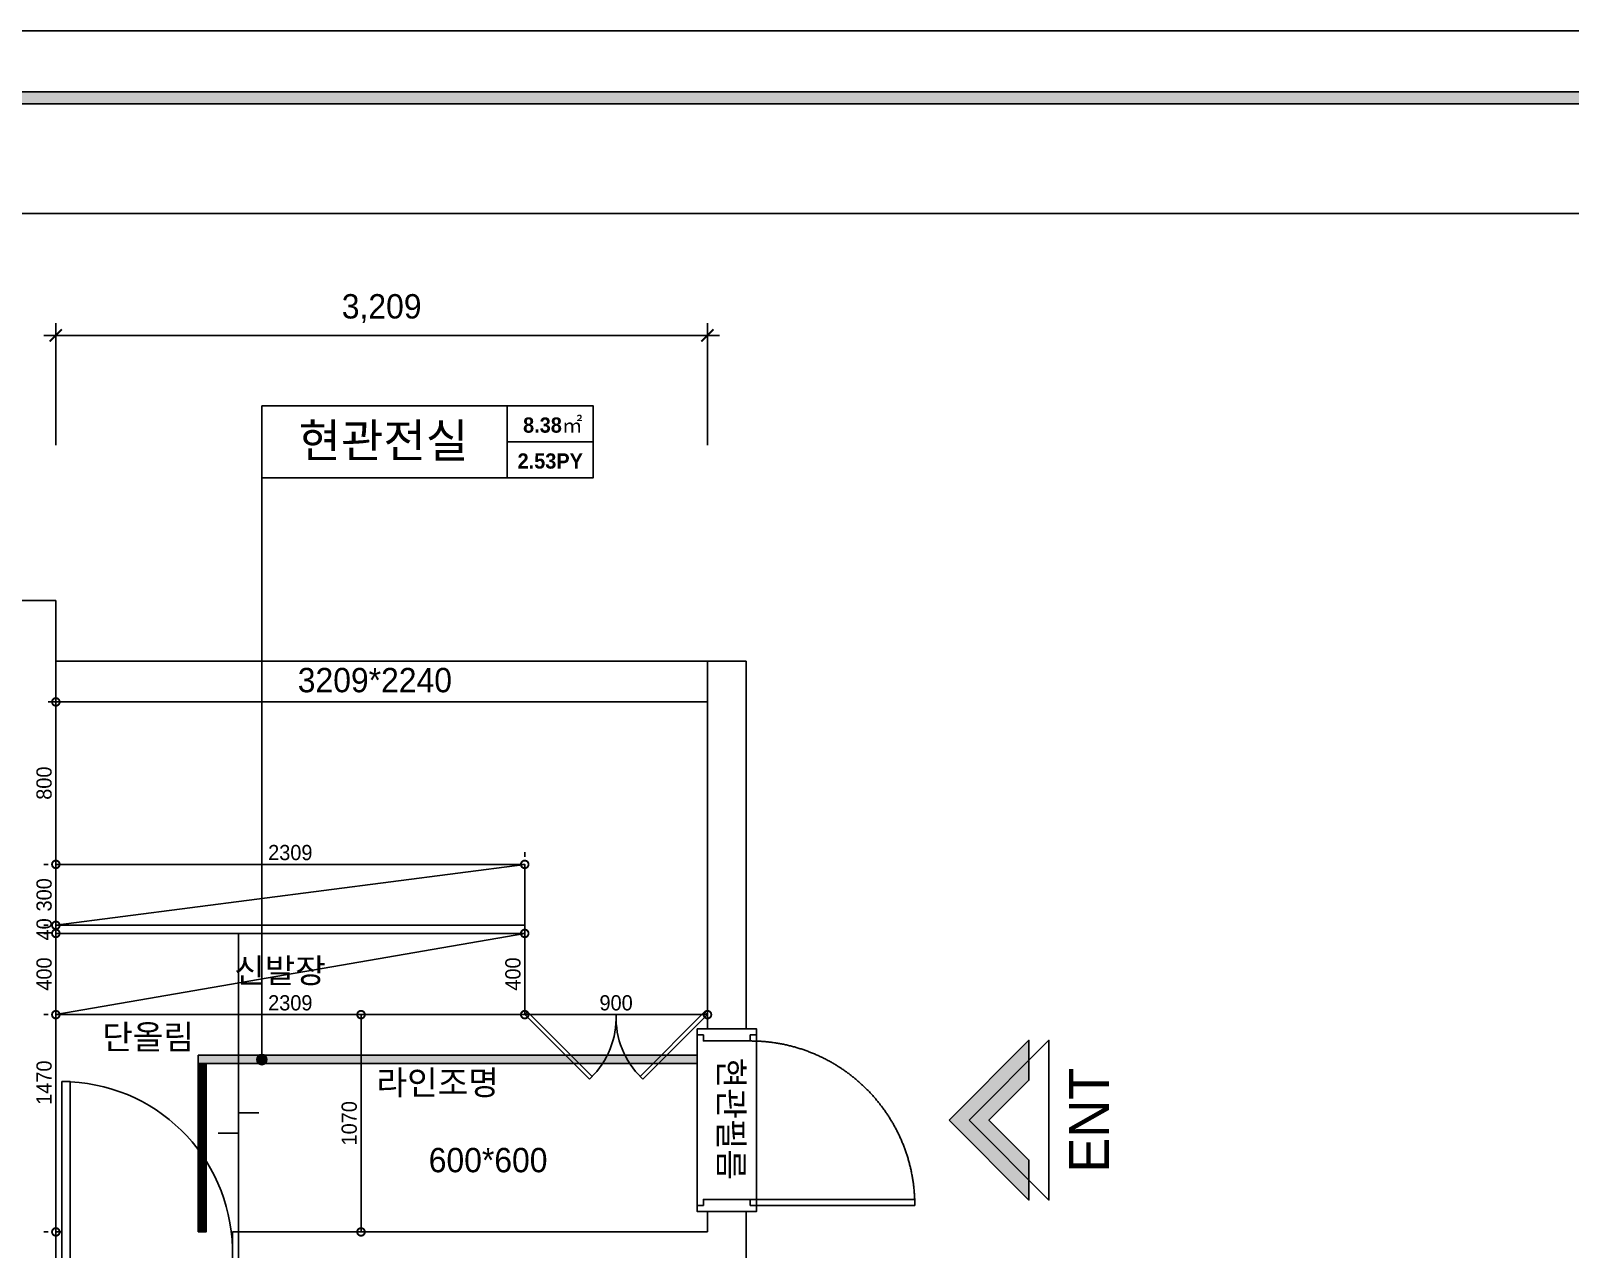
# Model space of a CAD drawing. Header units: inches. Extents: x -63256 to 33689, y -34490 to 100230.
# Drawn here: x -20537 to -12956, y 10399 to 16399 of the extents above; entities that cross this region are included whole.
import ezdxf
from ezdxf.enums import TextEntityAlignment as Align

# ---------------------------------------------------------------- set-up
doc = ezdxf.new("R2010")
doc.units = ezdxf.units.IN
doc.header["$LTSCALE"] = 100
doc.header["$MEASUREMENT"] = 0
doc.linetypes.add('ACAD_ISO04W100', pattern=[30, 24, -3, 0, -3])
for name, color, linetype in [('0-ELC TEXT', 7, 'Continuous'), ('03-TEXT', 3, 'Continuous'), ('06-FUR', 6, 'Continuous'), ('06-LIGHT', 4, 'Continuous'), ('07-DIM WAL', 5, 'Continuous'), ('3.기호.계단선', 30, 'Continuous'), ('C-WIN', 4, 'Continuous'), ('CO-DO-FR', 7, 'Continuous'), ('CO-DOOR', 8, 'Continuous'), ('F-SYM', 7, 'Continuous'), ('FORM(YOURNAME)-1', 1, 'Continuous'), ('FORM(YOURNAME)-11', 1, 'Continuous'), ('도면층2', 2, 'Continuous'), ('도면층4', 4, 'Continuous'), ('도면층5', 5, 'Continuous')]:
    doc.layers.add(name, color=color, linetype=linetype)
doc.styles.add('HY 울릉도 L', font='')
doc.styles.add('YOURNAME', font='')
doc.styles.add('넥슨고딕', font='')
doc.styles.add('스타일1', font='')
doc.styles.add('코레일둥고', font='')
doc.styles.get('HY 울릉도 L').set_extended_font_data('HY울릉도L')
doc.styles.get('YOURNAME').set_extended_font_data('HYwulM')
doc.styles.get('넥슨고딕').set_extended_font_data('NEXON Lv1 Gothic Bold', bold=True)
doc.styles.get('스타일1').set_extended_font_data('HYwulM')
doc.styles.get('코레일둥고').set_extended_font_data('Korail Round Gothic Medium')
doc.dimstyles.new('30', dxfattribs={"dimscale": 30, "dimtxt": 2.5, "dimasz": 2.5, "dimexe": 1.25, "dimexo": 2, "dimtad": 1, "dimdec": 0, "dimtxsty": '스타일1', "dimblk": 'DOTSMALL', "dimcen": 2.5, "dimclrd": 1, "dimclre": 1, "dimclrt": 2, "dimadec": 0, "dimazin": 0, "dimtfac": 1, "dimtix": 1, "dimtmove": 0, "dimatfit": 3, "dimldrblk": 'DOTSMALL', "dimfxl": 1.25, "dimarcsym": 0})
doc.dimstyles.new('60', dxfattribs={"dimscale": 60, "dimtxt": 2, "dimasz": 1, "dimexe": 1, "dimexo": 1, "dimgap": 1, "dimtad": 1, "dimdec": 0, "dimrnd": 0.05, "dimdsep": 46, "dimlunit": 6, "dimtxsty": 'HY 울릉도 L', "dimblk": 'ARCHTICK', "dimcen": 2.5, "dimdle": 1, "dimclrd": 133, "dimclre": 133, "dimclrt": 30, "dimadec": 0, "dimazin": 0, "dimtfac": 1, "dimtdec": 0, "dimtix": 1, "dimtmove": 2, "dimatfit": 3, "dimldrblk": 'ARCHTICK', "dimfxl": 1, "dimlwd": -1, "dimlwe": -1, "dimarcsym": 0})

# ---------------------------------------------------------------- blocks, each defined once
blk = doc.blocks.new('FORM-ELEVATION')
at = {"layer": 'FORM(YOURNAME)-11'}
h = blk.add_hatch(color=256, dxfattribs=at)
h.dxf.hatch_style = 1
h.paths.add_polyline_path([(-10309, 35708), (71691, 35708), (71691, 35508), (-10309, 35508)])
h.paths.add_polyline_path([(-10309, -21492), (71691, -21492), (71691, -21692), (-10309, -21692)])
at = {"layer": 'Defpoints', "color": 158}
for points in [[(-10309, -21692), (71691, -21692), (71691, 35708), (-10309, 35708)], [(-8309, 33708), (61071, 33708), (61071, -19692), (-8309, -19692)]]:
    blk.add_lwpolyline(points, close=True, dxfattribs=at)
at = {"layer": 'FORM(YOURNAME)-11', "color": 250}
blk.add_lwpolyline([(-11309, -22692), (72691, -22692), (72691, 36708), (-11309, 36708)], close=True, dxfattribs=at)
at = {"layer": 'FORM(YOURNAME)-11'}
blk.add_lwpolyline([(-10309, 35708), (71691, 35708), (71691, 35508), (-10309, 35508)], close=True, dxfattribs=at)
at = {"layer": 'FORM(YOURNAME)-11', "color": 3, "style": 'YOURNAME'}
for tag, height, p in [('1', 451, (71041, -1219)), ('2', 451, (71041, -1863)), ('3', 451, (71041, -3150)), ('4', 451, (71041, -5081)), ('5', 515, (71041, -7398)), ('6', 515, (71041, -9650)), ('7', 515, (71041, -11903)), ('8', 515, (71041, -14155)), ('9', 515, (71041, -16408)), ('10', 515, (66791, -18596)), ('11', 515, (71041, -18660)), ('12', 515, (66791, -20848)), ('13', 515, (71041, -20848))]:
    blk.add_attdef(tag, text='', height=height, dxfattribs=at).set_placement(p, align=Align.MIDDLE_RIGHT)
blk = doc.blocks.new('vuidauseh')
at = {"layer": 'C-WIN'}
blk.add_lwpolyline([(-44685.5, 13293.6), (-47894.5, 13293.6), (-47894.5, 13093.6), (-44685.5, 13093.6)], close=True, dxfattribs=at)
at = {"layer": '도면층2'}
for p, q in [((-48094.5, 13593.6), (-47894.5, 13593.6)), ((-47894.5, 13593.6), (-47894.5, 10283.6)), ((-44494.5, 13293.6), (-44685.5, 13293.6)), ((-44685.5, 11483.9), (-44685.5, 13293.6)), ((-44494.5, 13293.6), (-44494.5, 11483.9)), ((-44685.5, 12316.2), (-44685.5, 12785.7)), ((-44685.5, 12316.2), (-44685.5, 12785.7)), ((-44494.5, 11483.9), (-44685.5, 11483.9)), ((-44685.5, 10583.6), (-44685.5, 10483.6)), ((-44494.5, 10583.6), (-44685.5, 10583.6)), ((-44494.5, 10583.6), (-44494.5, 6533.6)), ((-46494.5, 10483.6), (-46994.5, 10483.6)), ((-46994.5, 10483.6), (-46994.5, 10283.6)), ((-46494.5, 10483.6), (-44685.5, 10483.6))]:
    blk.add_line(p, q, dxfattribs=at)
at = {"layer": '도면층4'}
for p, q in [((-44474.5, 10643.9), (-43665.1, 10643.9)), ((-44474.5, 10613.9), (-43664.5, 10613.9))]:
    blk.add_line(p, q, dxfattribs=at)
blk.add_lwpolyline([(-44735.5, 11483.9), (-44735.5, 10583.9), (-44444.5, 10583.9), (-44444.5, 11483.9)], close=True, dxfattribs=at)
for points in [[(-44444.5, 11483.9), (-44444.5, 11453.9), (-44474.5, 11453.9), (-44474.5, 11423.9), (-44705.5, 11423.9), (-44705.5, 11453.9), (-44735.5, 11453.9), (-44735.5, 11483.9)], [(-44444.5, 10583.9), (-44444.5, 10613.9), (-44474.5, 10613.9), (-44474.5, 10643.9), (-44705.5, 10643.9), (-44705.5, 10613.9), (-44735.5, 10613.9), (-44735.5, 10583.9)]]:
    blk.add_lwpolyline(points, dxfattribs=at)
at = {"layer": '도면층5', "linetype": 'ACAD_ISO04W100', "ltscale": 30}
blk.add_arc((-44474.5, 10613.9), 810, 0, 90, dxfattribs=at)
at = {"layer": '0-ELC TEXT', "style": '코레일둥고'}
blk.add_text('3209*2240', height=120, dxfattribs=at).set_placement((-46703.2, 13141.1))
blk = doc.blocks.new('F-SYM-ENT NAME')
at = {"layer": 'F-SYM'}
h = blk.add_hatch(color=1, dxfattribs=at)
h.dxf.hatch_style = 1
h.paths.add_polyline_path([(-181266.5, -29724.5), (-181466.5, -29924.5), (-181366.5, -29924.5), (-181266.5, -29824.5), (-181166.5, -29924.5), (-181066.5, -29924.5)])
at = {"layer": 'F-SYM', "color": 1}
for points in [[(-181266.5, -29724.5), (-181466.5, -29924.5), (-181366.5, -29924.5), (-181266.5, -29824.5), (-181166.5, -29924.5), (-181066.5, -29924.5)], [(-181266.5, -29774.5), (-181466.5, -29974.5), (-181066.5, -29974.5)]]:
    blk.add_lwpolyline(points, close=True, dxfattribs=at)
at = {"layer": 'F-SYM', "color": 1, "style": 'YOURNAME'}
blk.add_attdef('ENT', text='', height=100, dxfattribs=at).set_placement((-181266.5, -30024.5), align=Align.TOP_CENTER)
blk = doc.blocks.new('D-013')
at = {"layer": 'CO-DO-FR'}
for points in [[(0, 200), (30, 200), (30, 0), (0, 0)], [(900, 200), (870, 200), (870, 0), (900, 0)]]:
    blk.add_lwpolyline(points, close=True, dxfattribs=at)
at = {"layer": 'CO-DOOR'}
blk.add_lwpolyline([(830, 940), (830, -740), (870, -740), (870, 940)], close=True, dxfattribs=at)
blk.add_arc((870, 100), 840, 90, 267.2706, dxfattribs=at)
blk = doc.blocks.new('_ArchTick')
at = {"color": 0, "linetype": 'ByBlock', "const_width": 0.15}
blk.add_lwpolyline([(-0.5, -0.5), (0.5, 0.5)], dxfattribs=at)
blk = doc.blocks.new('*D37')
at = {"layer": '07-DIM WAL', "color": 133, "transparency": 16777216}
for p, q in [((-20413.2, 14358.6), (-20413.2, 14958.6)), ((-17204.2, 14358.6), (-17204.2, 14958.6)), ((-20473.2, 14898.6), (-17144.2, 14898.6))]:
    blk.add_line(p, q, dxfattribs=at)
at = {"layer": 'Defpoints', "color": 0, "transparency": 16777216}
for p in [(-17204.2, 14898.6), (-20413.2, 14298.6), (-17204.2, 14298.6)]:
    blk.add_point(p, dxfattribs=at)
at = {"layer": '07-DIM WAL', "color": 133, "transparency": 16777216, "xscale": 60, "yscale": 60, "zscale": 60, "rotation": 180}
blk.add_blockref('_ArchTick', (-20413.2, 14898.6), dxfattribs=at)
at = {"layer": '07-DIM WAL', "color": 133, "transparency": 16777216, "xscale": 60, "yscale": 60, "zscale": 60}
blk.add_blockref('_ArchTick', (-17204.2, 14898.6), dxfattribs=at)
at = {"layer": '07-DIM WAL', "color": 30, "transparency": 16777216, "insert": (-18808.7, 15030.6), "char_height": 120, "attachment_point": 5, "style": 'HY 울릉도 L'}
blk.add_mtext('3,209', dxfattribs=at)
blk = doc.blocks.new('_DOTSMALL')
at = {"color": 0, "linetype": 'ByBlock', "const_width": 0.5}
blk.add_lwpolyline([(-0.0625, 0, 1), (0.0625, 0, 1)], format="xyb", close=True, dxfattribs=at)
blk = doc.blocks.new('*D56')
at = {"layer": '07-DIM WAL', "color": 1, "lineweight": -2, "transparency": 16777216}
for p, q in [((-20413.2, 12068.6), (-20413.2, 11878.6)), ((-20473.2, 11993.6), (-20450.7, 11993.6)), ((-20473.2, 11953.6), (-20450.7, 11953.6))]:
    blk.add_line(p, q, dxfattribs=at)
at = {"layer": 'Defpoints', "color": 0, "transparency": 16777216}
for p in [(-20413.2, 11993.6), (-20413.2, 11953.6), (-20413.2, 11953.6)]:
    blk.add_point(p, dxfattribs=at)
at = {"layer": '07-DIM WAL', "color": 1, "lineweight": -2, "transparency": 16777216, "xscale": 75, "yscale": 75, "zscale": 75}
for p, rotation in [((-20413.2, 11993.6), 270), ((-20413.2, 11953.6), 90)]:
    blk.add_blockref('_DOTSMALL', p, dxfattribs=dict(at, rotation=rotation))
at = {"layer": '07-DIM WAL', "color": 2, "transparency": 16777216, "insert": (-20470.9, 11973.6), "char_height": 75, "attachment_point": 5, "rotation": 90, "style": '스타일1'}
blk.add_mtext('40', dxfattribs=at)
blk = doc.blocks.new('*D57')
at = {"layer": '07-DIM WAL', "color": 1, "lineweight": -2, "transparency": 16777216}
for p, q in [((-20473.2, 11953.6), (-20450.7, 11953.6)), ((-20413.2, 11953.6), (-20413.2, 10483.6)), ((-20473.2, 10483.6), (-20450.7, 10483.6))]:
    blk.add_line(p, q, dxfattribs=at)
at = {"layer": 'Defpoints', "color": 0, "transparency": 16777216}
for p in [(-20413.2, 11953.6), (-20413.2, 10483.6), (-20413.2, 10483.6)]:
    blk.add_point(p, dxfattribs=at)
at = {"layer": '07-DIM WAL', "color": 1, "lineweight": -2, "transparency": 16777216, "xscale": 75, "yscale": 75, "zscale": 75}
for p, rotation in [((-20413.2, 11953.6), 90), ((-20413.2, 10483.6), 270)]:
    blk.add_blockref('_DOTSMALL', p, dxfattribs=dict(at, rotation=rotation))
at = {"layer": '07-DIM WAL', "color": 2, "transparency": 16777216, "insert": (-20470.9, 11218.6), "char_height": 75, "attachment_point": 5, "rotation": 90, "style": '스타일1'}
blk.add_mtext('1470', dxfattribs=at)
blk = doc.blocks.new('*D58')
at = {"layer": '07-DIM WAL', "color": 1, "lineweight": -2, "transparency": 16777216}
for p, q in [((-18164.2, 11953.6), (-18141.7, 11953.6)), ((-18104.2, 11953.6), (-18104.2, 11553.6)), ((-18164.2, 11553.6), (-18141.7, 11553.6))]:
    blk.add_line(p, q, dxfattribs=at)
at = {"layer": 'Defpoints', "color": 0, "transparency": 16777216}
for p in [(-18104.2, 11953.6), (-18104.2, 11553.6), (-18104.2, 11553.6)]:
    blk.add_point(p, dxfattribs=at)
at = {"layer": '07-DIM WAL', "color": 1, "lineweight": -2, "transparency": 16777216, "xscale": 75, "yscale": 75, "zscale": 75}
for p, rotation in [((-18104.2, 11953.6), 90), ((-18104.2, 11553.6), 270)]:
    blk.add_blockref('_DOTSMALL', p, dxfattribs=dict(at, rotation=rotation))
at = {"layer": '07-DIM WAL', "color": 2, "transparency": 16777216, "insert": (-18161.9, 11753.6), "char_height": 75, "attachment_point": 5, "rotation": 90, "style": '스타일1'}
blk.add_mtext('400', dxfattribs=at)
blk = doc.blocks.new('*D59')
at = {"layer": '07-DIM WAL', "color": 1, "lineweight": -2, "transparency": 16777216}
for p, q in [((-18970.4, 11553.6), (-18947.9, 11553.6)), ((-18910.4, 11553.6), (-18910.4, 10483.6)), ((-18883, 10483.6), (-18872.9, 10483.6))]:
    blk.add_line(p, q, dxfattribs=at)
at = {"layer": 'Defpoints', "color": 0, "transparency": 16777216}
for p in [(-18910.4, 11553.6), (-18943, 10483.6), (-18910.4, 10483.6)]:
    blk.add_point(p, dxfattribs=at)
at = {"layer": '07-DIM WAL', "color": 1, "lineweight": -2, "transparency": 16777216, "xscale": 75, "yscale": 75, "zscale": 75}
for p, rotation in [((-18910.4, 11553.6), 90), ((-18910.4, 10483.6), 270)]:
    blk.add_blockref('_DOTSMALL', p, dxfattribs=dict(at, rotation=rotation))
at = {"layer": '07-DIM WAL', "color": 2, "transparency": 16777216, "insert": (-18968.2, 11018.6), "char_height": 75, "attachment_point": 5, "rotation": 90, "style": '스타일1'}
blk.add_mtext('1070', dxfattribs=at)
blk = doc.blocks.new('*D60')
at = {"layer": '07-DIM WAL', "color": 1, "lineweight": -2, "transparency": 16777216}
for p, q in [((-20473.2, 12293.6), (-20450.7, 12293.6)), ((-20413.2, 11993.6), (-20413.2, 12293.6)), ((-20473.2, 11993.6), (-20450.7, 11993.6))]:
    blk.add_line(p, q, dxfattribs=at)
at = {"layer": 'Defpoints', "color": 0, "transparency": 16777216}
for p in [(-20413.2, 12293.6), (-20413.2, 12293.6), (-20413.2, 11993.6)]:
    blk.add_point(p, dxfattribs=at)
at = {"layer": '07-DIM WAL', "color": 1, "lineweight": -2, "transparency": 16777216, "xscale": 75, "yscale": 75, "zscale": 75}
for p, rotation in [((-20413.2, 12293.6), 90), ((-20413.2, 11993.6), 270)]:
    blk.add_blockref('_DOTSMALL', p, dxfattribs=dict(at, rotation=rotation))
at = {"layer": '07-DIM WAL', "color": 2, "transparency": 16777216, "insert": (-20470.9, 12143.6), "char_height": 75, "attachment_point": 5, "rotation": 90, "style": '스타일1'}
blk.add_mtext('300', dxfattribs=at)
blk = doc.blocks.new('*D61')
at = {"layer": '06-FUR', "color": 1, "lineweight": -2, "transparency": 16777216}
for p, q in [((-20413.2, 12353.6), (-20413.2, 12331.1)), ((-20413.2, 12293.6), (-18104.2, 12293.6)), ((-18104.2, 12353.6), (-18104.2, 12331.1))]:
    blk.add_line(p, q, dxfattribs=at)
at = {"layer": 'Defpoints', "color": 0, "transparency": 16777216}
for p in [(-20413.2, 12293.6), (-18104.2, 12293.6), (-18104.2, 12293.6)]:
    blk.add_point(p, dxfattribs=at)
at = {"layer": '06-FUR', "color": 1, "lineweight": -2, "transparency": 16777216, "xscale": 75, "yscale": 75, "zscale": 75, "rotation": 180}
blk.add_blockref('_DOTSMALL', (-20413.2, 12293.6), dxfattribs=at)
at = {"layer": '06-FUR', "color": 1, "lineweight": -2, "transparency": 16777216, "xscale": 75, "yscale": 75, "zscale": 75}
blk.add_blockref('_DOTSMALL', (-18104.2, 12293.6), dxfattribs=at)
at = {"layer": '06-FUR', "color": 2, "transparency": 16777216, "insert": (-19258.7, 12351.4), "char_height": 75, "attachment_point": 5, "style": '스타일1'}
blk.add_mtext('2309', dxfattribs=at)
blk = doc.blocks.new('*D62')
at = {"layer": '07-DIM WAL', "color": 1, "lineweight": -2, "transparency": 16777216}
for p, q in [((-20173.2, 13093.6), (-20450.7, 13093.6)), ((-20413.2, 12293.6), (-20413.2, 13093.6)), ((-20473.2, 12293.6), (-20450.7, 12293.6))]:
    blk.add_line(p, q, dxfattribs=at)
at = {"layer": 'Defpoints', "color": 0, "transparency": 16777216}
for p in [(-20413.2, 13093.6), (-20113.2, 13093.6), (-20413.2, 12293.6)]:
    blk.add_point(p, dxfattribs=at)
at = {"layer": '07-DIM WAL', "color": 1, "lineweight": -2, "transparency": 16777216, "xscale": 75, "yscale": 75, "zscale": 75}
for p, rotation in [((-20413.2, 13093.6), 90), ((-20413.2, 12293.6), 270)]:
    blk.add_blockref('_DOTSMALL', p, dxfattribs=dict(at, rotation=rotation))
at = {"layer": '07-DIM WAL', "color": 2, "transparency": 16777216, "insert": (-20471, 12693.6), "char_height": 75, "attachment_point": 5, "rotation": 90, "style": '스타일1'}
blk.add_mtext('800', dxfattribs=at)
blk = doc.blocks.new('*D84')
at = {"layer": '07-DIM WAL', "color": 1, "lineweight": -2, "transparency": 16777216}
for p, q in [((-20473.2, 11953.6), (-20450.7, 11953.6)), ((-20413.2, 11553.6), (-20413.2, 11953.6)), ((-20473.2, 11553.6), (-20450.7, 11553.6))]:
    blk.add_line(p, q, dxfattribs=at)
at = {"layer": 'Defpoints', "color": 0, "transparency": 16777216}
for p in [(-20413.2, 11953.6), (-20413.2, 11953.6), (-20413.2, 11553.6)]:
    blk.add_point(p, dxfattribs=at)
at = {"layer": '07-DIM WAL', "color": 1, "lineweight": -2, "transparency": 16777216, "xscale": 75, "yscale": 75, "zscale": 75}
for p, rotation in [((-20413.2, 11953.6), 90), ((-20413.2, 11553.6), 270)]:
    blk.add_blockref('_DOTSMALL', p, dxfattribs=dict(at, rotation=rotation))
at = {"layer": '07-DIM WAL', "color": 2, "transparency": 16777216, "insert": (-20470.9, 11753.6), "char_height": 75, "attachment_point": 5, "rotation": 90, "style": '스타일1'}
blk.add_mtext('400', dxfattribs=at)
blk = doc.blocks.new('*D85')
at = {"layer": '07-DIM WAL', "color": 1, "lineweight": -2, "transparency": 16777216}
for p, q in [((-20413.2, 11613.6), (-20413.2, 11591.1)), ((-18104.2, 11613.6), (-18104.2, 11591.1)), ((-20413.2, 11553.6), (-18104.2, 11553.6))]:
    blk.add_line(p, q, dxfattribs=at)
at = {"layer": 'Defpoints', "color": 0, "transparency": 16777216}
for p in [(-20413.2, 11553.6), (-18104.2, 11553.6), (-18104.2, 11553.6)]:
    blk.add_point(p, dxfattribs=at)
at = {"layer": '07-DIM WAL', "color": 1, "lineweight": -2, "transparency": 16777216, "xscale": 75, "yscale": 75, "zscale": 75, "rotation": 180}
blk.add_blockref('_DOTSMALL', (-20413.2, 11553.6), dxfattribs=at)
at = {"layer": '07-DIM WAL', "color": 1, "lineweight": -2, "transparency": 16777216, "xscale": 75, "yscale": 75, "zscale": 75}
blk.add_blockref('_DOTSMALL', (-18104.2, 11553.6), dxfattribs=at)
at = {"layer": '07-DIM WAL', "color": 2, "transparency": 16777216, "insert": (-19258.7, 11611.4), "char_height": 75, "attachment_point": 5, "style": '스타일1'}
blk.add_mtext('2309', dxfattribs=at)
blk = doc.blocks.new('*D86')
at = {"layer": '07-DIM WAL', "color": 1, "lineweight": -2, "transparency": 16777216}
for p, q in [((-18104.2, 11613.6), (-18104.2, 11591.1)), ((-17204.2, 11613.6), (-17204.2, 11591.1)), ((-18104.2, 11553.6), (-17204.2, 11553.6))]:
    blk.add_line(p, q, dxfattribs=at)
at = {"layer": 'Defpoints', "color": 0, "transparency": 16777216}
for p in [(-18104.2, 11553.6), (-17204.2, 11553.6), (-17204.2, 11553.6)]:
    blk.add_point(p, dxfattribs=at)
at = {"layer": '07-DIM WAL', "color": 1, "lineweight": -2, "transparency": 16777216, "xscale": 75, "yscale": 75, "zscale": 75, "rotation": 180}
blk.add_blockref('_DOTSMALL', (-18104.2, 11553.6), dxfattribs=at)
at = {"layer": '07-DIM WAL', "color": 1, "lineweight": -2, "transparency": 16777216, "xscale": 75, "yscale": 75, "zscale": 75}
blk.add_blockref('_DOTSMALL', (-17204.2, 11553.6), dxfattribs=at)
at = {"layer": '07-DIM WAL', "color": 2, "transparency": 16777216, "insert": (-17654.2, 11611.4), "char_height": 75, "attachment_point": 5, "style": '스타일1'}
blk.add_mtext('900', dxfattribs=at)

msp = doc.modelspace()

# ---------------------------------------------------------------- hatches: boundary and pattern name
at = {"layer": '0-ELC TEXT'}
h = msp.add_hatch(color=256, dxfattribs=at)
h.dxf.hatch_style = 1
edge = h.paths.add_edge_path()
edge.add_arc((-19398.6, 11332), 25, -180, 180, ccw=False)
at = {"layer": '06-LIGHT'}
h = msp.add_hatch(dxfattribs=at)
h.set_pattern_fill('ANSI31', color=140)
h.set_pattern_definition([(45, (0, 630), (-0.08838834765, 0.08838834765), [])])
h.paths.add_polyline_path([(-19713.2, 11353.6), (-17254.2, 11353.6), (-17254.2, 11313.6), (-19713.2, 11313.6)])
h = msp.add_hatch(dxfattribs=at)
h.set_pattern_fill('ANSI31', color=140)
h.set_pattern_definition([(45, (0, 530), (-0.08838834765, 0.08838834765), [])])
h.paths.add_polyline_path([(-19713.2, 10483.6), (-19673.2, 10483.6), (-19673.2, 11313.6), (-19713.2, 11313.6)])

# ---------------------------------------------------------------- linework, layer by layer
for points in [[(-19513.2, 10483.6), (-19513.2, 11953.6)], [(-19413.2, 11070.2), (-19513.2, 11070.2), (-19513.2, 10970.2), (-19613.2, 10970.2)]]:
    msp.add_lwpolyline(points)
at = {"layer": '0-ELC TEXT'}
for p, q in [((-18191.4, 14197.5), (-18191.4, 14551.2)), ((-18191.4, 14374.3), (-17766.7, 14374.3)), ((-19398.6, 14197.5), (-19398.6, 11332))]:
    msp.add_line(p, q, dxfattribs=at)
msp.add_lwpolyline([(-19398.6, 14551.2), (-17766.7, 14551.2), (-17766.7, 14197.5), (-19398.6, 14197.5)], close=True, dxfattribs=at)
msp.add_circle((-19398.6, 11332), 25, dxfattribs=at)
at = {"layer": '06-FUR'}
for p, q in [((-18104.2, 12293.6), (-20413.2, 11993.6)), ((-18104.2, 11953.6), (-20413.2, 11553.6))]:
    msp.add_line(p, q, dxfattribs=at)
msp.add_lwpolyline([(-18104.2, 11993.6), (-18104.2, 12293.6), (-20413.2, 12293.6), (-20413.2, 11993.6), (-18104.2, 11993.6)], dxfattribs=at)
for points in [[(-18104.2, 11993.6), (-20413.2, 11993.6), (-20413.2, 11953.6), (-18104.2, 11953.6)], [(-20413.2, 11553.6), (-18104.2, 11553.6), (-18104.2, 11953.6), (-20413.2, 11953.6)], [(-17786, 11235.4), (-18104.2, 11553.6), (-18090, 11567.7), (-17771.8, 11249.5)], [(-17522.4, 11235.4), (-17204.2, 11553.6), (-17218.3, 11567.7), (-17536.5, 11249.5)]]:
    msp.add_lwpolyline(points, close=True, dxfattribs=at)
for centre, start, end in [((-18068.5, 11539.1), 314.30897, 1.99931), ((-17239.9, 11539.1), 178.00069, 225.69103)]:
    msp.add_arc(centre, 414.6, start, end, dxfattribs=at)
at = {"layer": '06-LIGHT', "color": 140}
for points in [[(-19713.2, 11353.6), (-17254.2, 11353.6), (-17254.2, 11313.6), (-19713.2, 11313.6)], [(-19713.2, 10483.6), (-19673.2, 10483.6), (-19673.2, 11313.6), (-19713.2, 11313.6)]]:
    msp.add_lwpolyline(points, close=True, dxfattribs=at)

# ---------------------------------------------------------------- block references
msp.add_blockref('vuidauseh', (27481.3, 0))
at = {"layer": '3.기호.계단선', "xscale": 1.968503937007874, "yscale": 1.968503937007874, "zscale": 1.968503937007874, "rotation": 90}
msp.add_blockref('F-SYM-ENT NAME', (-74527.5, 367857.7), dxfattribs=at).add_auto_attribs({'ENT': 'ENT'})
at = {"layer": 'CO-DOOR', "xscale": -1}
msp.add_blockref('D-013', (-19513.2, 10283.6), dxfattribs=at)
at = {"layer": 'FORM(YOURNAME)-1', "xscale": 0.3, "yscale": 0.3, "zscale": 0.3}
msp.add_blockref('FORM-ELEVATION', (-29627.6, 5386.1), dxfattribs=at)

# ---------------------------------------------------------------- texts
at = {"layer": '0-ELC TEXT', "style": '코레일둥고'}
for s, p in [('신발장', (-19535.5, 11710.4)), ('600*600', (-18577, 10777.4))]:
    msp.add_text(s, height=120, dxfattribs=at).set_placement(p)
msp.add_text('현관필름', height=120, rotation=270, dxfattribs=at).set_placement((-17147.2, 11342.1))
at = {"layer": '03-TEXT'}
for s, height, style, p in [('현관전실', 166.67, '코레일둥고', (-18800, 14297.8)), ('8.38㎡', 75, '넥슨고딕', (-17965.7, 14419.4)), ('2.53PY', 75, '넥슨고딕', (-17978.6, 14242.6))]:
    msp.add_text(s, height=height, dxfattribs=dict(at, style=style)).set_placement(p, align=Align.CENTER)
at = {"layer": '06-LIGHT', "color": 140, "style": '코레일둥고'}
msp.add_text('라인조명', height=120, dxfattribs=at).set_placement((-18834, 11158.9))
at = {"layer": '3.기호.계단선', "style": '코레일둥고'}
msp.add_text('단올림', height=120, dxfattribs=at).set_placement((-20185.1, 11383.6))

# ---------------------------------------------------------------- dimensions: what is measured, and where the dimension line sits
at = {"layer": '06-FUR'}
dim = msp.add_linear_dim(base=(-18104.2, 12293.6), p1=(-20413.2, 12293.6), p2=(-18104.2, 12293.6), dimstyle='30', dxfattribs=at)
dim.commit()
dim.dimension.update_dxf_attribs({"geometry": '*D61', "text_midpoint": (-19258.7, 12351.4)})
at = {"layer": '07-DIM WAL'}
for base, p1, p2, dimstyle, picture, middle in [((-17204.2, 14898.6), (-20413.2, 14298.6), (-17204.2, 14298.6), '60', '*D37', (-18808.7, 15030.6)), ((-18104.2, 11553.6), (-20413.2, 11553.6), (-18104.2, 11553.6), '30', '*D85', (-19258.7, 11611.4)), ((-17204.2, 11553.6), (-18104.2, 11553.6), (-17204.2, 11553.6), '30', '*D86', (-17654.2, 11611.4))]:
    dim = msp.add_linear_dim(base=base, p1=p1, p2=p2, dimstyle=dimstyle, dxfattribs=at)
    dim.commit()
    dim.dimension.update_dxf_attribs({"geometry": picture, "text_midpoint": middle})
for base, p1, p2, picture, middle in [((-20413.2, 13093.6), (-20413.2, 12293.6), (-20113.2, 13093.6), '*D62', (-20471, 12693.6)), ((-20413.2, 12293.6), (-20413.2, 11993.6), (-20413.2, 12293.6), '*D60', (-20470.9, 12143.6)), ((-20413.2, 11953.6), (-20413.2, 11993.6), (-20413.2, 11953.6), '*D56', (-20470.9, 11973.6)), ((-20413.2, 10483.6), (-20413.2, 11953.6), (-20413.2, 10483.6), '*D57', (-20470.9, 11218.6)), ((-20413.2, 11953.6), (-20413.2, 11553.6), (-20413.2, 11953.6), '*D84', (-20470.9, 11753.6)), ((-18104.2, 11553.6), (-18104.2, 11953.6), (-18104.2, 11553.6), '*D58', (-18161.9, 11753.6)), ((-18910.4, 10483.6), (-18910.4, 11553.6), (-18943, 10483.6), '*D59', (-18968.2, 11018.6))]:
    dim = msp.add_linear_dim(base=base, p1=p1, p2=p2, angle=90, dimstyle='30', dxfattribs=at)
    dim.commit()
    dim.dimension.update_dxf_attribs({"geometry": picture, "text_midpoint": middle})

doc.saveas('drawing.dxf')
